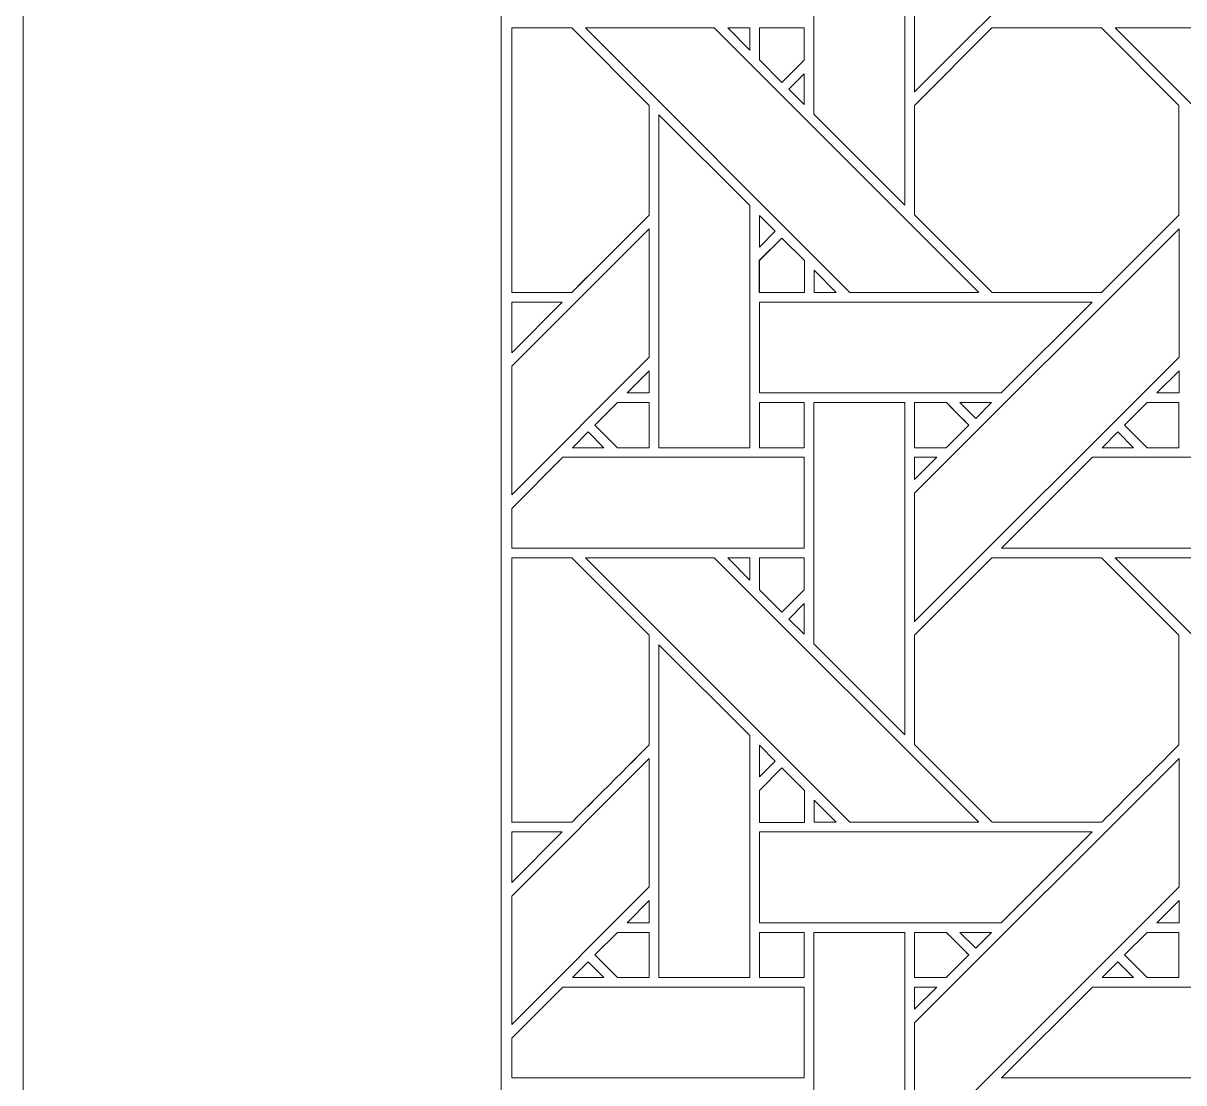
# Model space of a CAD drawing. Header units: inches. Extents: x 4.4 to 20.4, y 1.1 to 17.1.
# Drawn here: x 4.383 to 6.462, y 8.866 to 10.763 of the extents above; entities that cross this region are included whole.
import ezdxf

# ---------------------------------------------------------------- set-up
doc = ezdxf.new("R2010")
doc.units = ezdxf.units.IN
doc.header["$MEASUREMENT"] = 0
doc.layers.add('Design', color=7, linetype='Continuous', lineweight=0)

msp = doc.modelspace()

# ---------------------------------------------------------------- linework, layer by layer
at = {"layer": 'Design'}
for points, knots in [([(4.3829, 17.0948), (4.3829, 17.0948), (4.3829, 1.0948), (4.3829, 1.0948), (4.3829, 1.0948), (20.3829, 1.0948), (20.3829, 1.0948), (20.3829, 1.0948), (20.3829, 17.0948), (20.3829, 17.0948), (20.3829, 17.0948), (4.3829, 17.0948), (4.3829, 17.0948)], [0, 0, 0, 0, 1, 1, 1, 2, 2, 2, 3, 3, 3, 4, 4, 4, 4]), ([(19.3728, 16.2388), (19.3728, 16.2388), (5.2388, 16.2388), (5.2388, 16.2388), (5.2388, 16.2388), (5.2388, 1.9507), (5.2388, 1.9507), (5.2388, 1.9507), (19.5269, 1.9507), (19.5269, 1.9507), (19.5269, 1.9507), (19.5269, 16.2388), (19.5269, 16.2388), (19.5269, 16.2388), (19.3728, 16.2388), (19.3728, 16.2388)], [0, 0, 0, 0, 1, 1, 1, 2, 2, 2, 3, 3, 3, 4, 4, 4, 5, 5, 5, 5]), ([(5.9793, 10.8705), (5.9793, 10.8705), (6.453, 11.3441), (6.453, 11.3441), (6.453, 11.3441), (6.453, 11.1141), (6.453, 11.1141), (6.453, 11.1141), (5.9793, 10.6404), (5.9793, 10.6404), (5.9793, 10.6404), (5.9793, 10.8705), (5.9793, 10.8705)], [0, 0, 0, 0, 1, 1, 1, 2, 2, 2, 3, 3, 3, 4, 4, 4, 4]), ([(5.9622, 11.0326), (5.9622, 11.0326), (5.9622, 10.4375), (5.9622, 10.4375), (5.9622, 10.4375), (5.7992, 10.6004), (5.7992, 10.6004), (5.7992, 10.6004), (5.7992, 11.0326), (5.7992, 11.0326), (5.7992, 11.0326), (5.9622, 11.0326), (5.9622, 11.0326)], [0, 0, 0, 0, 1, 1, 1, 2, 2, 2, 3, 3, 3, 4, 4, 4, 4]), ([(5.3654, 10.7548), (5.3654, 10.7548), (5.5042, 10.6161), (5.5042, 10.6161), (5.5042, 10.6161), (5.5042, 10.4199), (5.5042, 10.4199), (5.4864, 10.4019), (5.3744, 10.2902), (5.3655, 10.2812), (5.3655, 10.2812), (5.2579, 10.2812), (5.2579, 10.2812), (5.2579, 10.2812), (5.2579, 10.7548), (5.2579, 10.7548), (5.2579, 10.7548), (5.3654, 10.7548), (5.3654, 10.7548)], [0, 0, 0, 0, 1, 1, 1, 2, 2, 2, 3, 3, 3, 4, 4, 4, 5, 5, 5, 6, 6, 6, 6]), ([(5.3654, 10.7548), (5.3654, 10.7548), (5.5042, 10.6161), (5.5042, 10.6161), (5.5042, 10.6161), (5.5042, 10.4199), (5.5042, 10.4199), (5.4861, 10.4016), (5.3742, 10.2899), (5.3655, 10.2812), (5.3655, 10.2812), (5.2579, 10.2812), (5.2579, 10.2812), (5.2579, 10.2812), (5.2579, 10.7548), (5.2579, 10.7548), (5.2579, 10.7548), (5.3654, 10.7548), (5.3654, 10.7548)], [0, 0, 0, 0, 1, 1, 1, 2, 2, 2, 3, 3, 3, 4, 4, 4, 5, 5, 5, 6, 6, 6, 6]), ([(5.6207, 10.7548), (5.6207, 10.7548), (6.0943, 10.2811), (6.0943, 10.2811), (6.0943, 10.2811), (5.8633, 10.2811), (5.8633, 10.2811), (5.8633, 10.2811), (5.3897, 10.7548), (5.3897, 10.7548), (5.3897, 10.7548), (5.6207, 10.7548), (5.6207, 10.7548)], [0, 0, 0, 0, 1, 1, 1, 2, 2, 2, 3, 3, 3, 4, 4, 4, 4]), ([(5.6842, 10.7548), (5.6842, 10.7548), (5.6842, 10.715), (5.6842, 10.715), (5.6842, 10.715), (5.6448, 10.7548), (5.6448, 10.7548), (5.6448, 10.7548), (5.6842, 10.7548), (5.6842, 10.7548)], [0, 0, 0, 0, 1, 1, 1, 2, 2, 2, 3, 3, 3, 3]), ([(5.7816, 10.7548), (5.7816, 10.7548), (5.7816, 10.6972), (5.7816, 10.6972), (5.7816, 10.6972), (5.7416, 10.6573), (5.7416, 10.6573), (5.7416, 10.6573), (5.7014, 10.6976), (5.7014, 10.6976), (5.7014, 10.6976), (5.7014, 10.7548), (5.7014, 10.7548), (5.7014, 10.7548), (5.7816, 10.7548), (5.7816, 10.7548)], [0, 0, 0, 0, 1, 1, 1, 2, 2, 2, 3, 3, 3, 4, 4, 4, 5, 5, 5, 5]), ([(5.7418, 10.6572), (5.7418, 10.6572), (5.7014, 10.6976), (5.7014, 10.6976), (5.7014, 10.6976), (5.7014, 10.7548), (5.7014, 10.7548), (5.7014, 10.7548), (5.7816, 10.7548), (5.7816, 10.7548), (5.7816, 10.7548), (5.7816, 10.6972), (5.7816, 10.6972), (5.7816, 10.6972), (5.7418, 10.6572), (5.7418, 10.6572)], [0, 0, 0, 0, 1, 1, 1, 2, 2, 2, 3, 3, 3, 4, 4, 4, 5, 5, 5, 5]), ([(6.3142, 10.2812), (6.3142, 10.2812), (6.1185, 10.2812), (6.1185, 10.2812), (6.1185, 10.2812), (5.9792, 10.4204), (5.9792, 10.4204), (5.9792, 10.4204), (5.9792, 10.6161), (5.9792, 10.6161), (5.9792, 10.6161), (6.118, 10.7548), (6.118, 10.7548), (6.118, 10.7548), (6.3142, 10.7548), (6.3142, 10.7548), (6.3142, 10.7548), (6.4529, 10.6161), (6.4529, 10.6161), (6.4529, 10.6161), (6.4529, 10.4199), (6.4529, 10.4199), (6.4351, 10.4019), (6.3232, 10.2902), (6.3142, 10.2812)], [0, 0, 0, 0, 1, 1, 1, 2, 2, 2, 3, 3, 3, 4, 4, 4, 5, 5, 5, 6, 6, 6, 7, 7, 7, 8, 8, 8, 8]), ([(5.9792, 10.6161), (5.9792, 10.6161), (6.118, 10.7548), (6.118, 10.7548), (6.118, 10.7548), (6.3142, 10.7548), (6.3142, 10.7548), (6.3142, 10.7548), (6.4529, 10.6161), (6.4529, 10.6161), (6.4529, 10.6161), (6.4529, 10.4199), (6.4529, 10.4199), (6.4351, 10.4019), (6.3232, 10.2902), (6.3142, 10.2812), (6.3142, 10.2812), (6.1185, 10.2812), (6.1185, 10.2812), (6.1185, 10.2812), (5.9792, 10.4204), (5.9792, 10.4204), (5.9792, 10.4204), (5.9792, 10.6161), (5.9792, 10.6161)], [0, 0, 0, 0, 1, 1, 1, 2, 2, 2, 3, 3, 3, 4, 4, 4, 5, 5, 5, 6, 6, 6, 7, 7, 7, 8, 8, 8, 8]), ([(6.5694, 10.7548), (6.5694, 10.7548), (7.043, 10.2811), (7.043, 10.2811), (7.043, 10.2811), (6.812, 10.2811), (6.812, 10.2811), (6.812, 10.2811), (6.3385, 10.7548), (6.3385, 10.7548), (6.3385, 10.7548), (6.5694, 10.7548), (6.5694, 10.7548)], [0, 0, 0, 0, 1, 1, 1, 2, 2, 2, 3, 3, 3, 4, 4, 4, 4]), ([(5.7817, 10.6729), (5.7817, 10.6729), (5.7817, 10.6178), (5.7817, 10.6178), (5.7817, 10.6178), (5.7539, 10.6452), (5.7539, 10.6452), (5.7539, 10.6452), (5.7817, 10.6729), (5.7817, 10.6729)], [0, 0, 0, 0, 1, 1, 1, 2, 2, 2, 3, 3, 3, 3]), ([(5.6841, 10.4368), (5.6841, 10.4368), (5.6841, 10.0031), (5.6841, 10.0031), (5.6841, 10.0031), (5.5214, 10.0031), (5.5214, 10.0031), (5.5214, 10.0031), (5.5214, 10.599), (5.5214, 10.599), (5.5214, 10.599), (5.6841, 10.4368), (5.6841, 10.4368)], [0, 0, 0, 0, 1, 1, 1, 2, 2, 2, 3, 3, 3, 4, 4, 4, 4]), ([(5.7015, 10.3626), (5.7015, 10.3626), (5.7015, 10.4193), (5.7015, 10.4193), (5.7015, 10.4193), (5.7296, 10.3908), (5.7296, 10.3908), (5.7296, 10.3908), (5.7015, 10.3626), (5.7015, 10.3626)], [0, 0, 0, 0, 1, 1, 1, 2, 2, 2, 3, 3, 3, 3]), ([(5.5042, 10.3954), (5.5042, 10.3954), (5.5042, 10.1654), (5.5042, 10.1654), (5.5042, 10.1654), (5.2579, 9.919), (5.2579, 9.919), (5.2579, 9.919), (5.2579, 10.1491), (5.2579, 10.1491), (5.2579, 10.1491), (5.5042, 10.3954), (5.5042, 10.3954)], [0, 0, 0, 0, 1, 1, 1, 2, 2, 2, 3, 3, 3, 4, 4, 4, 4]), ([(5.9793, 9.9218), (5.9793, 9.9218), (6.453, 10.3954), (6.453, 10.3954), (6.453, 10.3954), (6.453, 10.1654), (6.453, 10.1654), (6.453, 10.1654), (5.9793, 9.6917), (5.9793, 9.6917), (5.9793, 9.6917), (5.9793, 9.9218), (5.9793, 9.9218)], [0, 0, 0, 0, 1, 1, 1, 2, 2, 2, 3, 3, 3, 4, 4, 4, 4]), ([(5.7416, 10.3786), (5.7416, 10.3786), (5.782, 10.3382), (5.782, 10.3382), (5.782, 10.3382), (5.782, 10.2809), (5.782, 10.2809), (5.782, 10.2809), (5.7013, 10.2809), (5.7013, 10.2809), (5.7013, 10.2809), (5.7013, 10.3382), (5.7013, 10.3382), (5.7013, 10.3382), (5.7416, 10.3786), (5.7416, 10.3786)], [0, 0, 0, 0, 1, 1, 1, 2, 2, 2, 3, 3, 3, 4, 4, 4, 5, 5, 5, 5]), ([(5.7418, 10.3785), (5.7418, 10.3785), (5.7821, 10.3382), (5.7821, 10.3382), (5.7821, 10.3382), (5.7821, 10.2809), (5.7821, 10.2809), (5.7821, 10.2809), (5.7015, 10.2809), (5.7015, 10.2809), (5.7015, 10.2809), (5.7015, 10.3382), (5.7015, 10.3382), (5.7015, 10.3382), (5.7418, 10.3785), (5.7418, 10.3785)], [0, 0, 0, 0, 1, 1, 1, 2, 2, 2, 3, 3, 3, 4, 4, 4, 5, 5, 5, 5]), ([(5.7994, 10.2811), (5.7994, 10.2811), (5.7994, 10.3209), (5.7994, 10.3209), (5.7994, 10.3209), (5.8391, 10.2811), (5.8391, 10.2811), (5.8391, 10.2811), (5.7994, 10.2811), (5.7994, 10.2811)], [0, 0, 0, 0, 1, 1, 1, 2, 2, 2, 3, 3, 3, 3]), ([(5.3484, 10.2639), (5.3484, 10.2639), (5.2579, 10.1733), (5.2579, 10.1733), (5.2579, 10.1733), (5.2579, 10.2639), (5.2579, 10.2639), (5.2579, 10.2639), (5.3484, 10.2639), (5.3484, 10.2639)], [0, 0, 0, 0, 1, 1, 1, 2, 2, 2, 3, 3, 3, 3]), ([(5.7015, 10.1012), (5.7015, 10.1012), (5.7015, 10.2639), (5.7015, 10.2639), (5.7015, 10.2639), (6.2972, 10.2639), (6.2972, 10.2639), (6.2972, 10.2639), (6.1344, 10.1012), (6.1344, 10.1012), (6.1344, 10.1012), (5.7015, 10.1012), (5.7015, 10.1012)], [0, 0, 0, 0, 1, 1, 1, 2, 2, 2, 3, 3, 3, 4, 4, 4, 4]), ([(5.4645, 10.1012), (5.4645, 10.1012), (5.5042, 10.141), (5.5042, 10.141), (5.5042, 10.141), (5.5042, 10.1012), (5.5042, 10.1012), (5.5042, 10.1012), (5.4645, 10.1012), (5.4645, 10.1012)], [0, 0, 0, 0, 1, 1, 1, 2, 2, 2, 3, 3, 3, 3]), ([(6.4132, 10.1012), (6.4132, 10.1012), (6.453, 10.141), (6.453, 10.141), (6.453, 10.141), (6.453, 10.1012), (6.453, 10.1012), (6.453, 10.1012), (6.4132, 10.1012), (6.4132, 10.1012)], [0, 0, 0, 0, 1, 1, 1, 2, 2, 2, 3, 3, 3, 3]), ([(5.4471, 10.0031), (5.4471, 10.0031), (5.4066, 10.0435), (5.4066, 10.0435), (5.4066, 10.0435), (5.4471, 10.084), (5.4471, 10.084), (5.4471, 10.084), (5.5042, 10.084), (5.5042, 10.084), (5.5042, 10.084), (5.5042, 10.0031), (5.5042, 10.0031), (5.5042, 10.0031), (5.4471, 10.0031), (5.4471, 10.0031)], [0, 0, 0, 0, 1, 1, 1, 2, 2, 2, 3, 3, 3, 4, 4, 4, 5, 5, 5, 5]), ([(5.5042, 10.084), (5.5042, 10.084), (5.5042, 10.0031), (5.5042, 10.0031), (5.5042, 10.0031), (5.4471, 10.0031), (5.4471, 10.0031), (5.4471, 10.0031), (5.4068, 10.0435), (5.4068, 10.0435), (5.4068, 10.0435), (5.4471, 10.084), (5.4471, 10.084), (5.4471, 10.084), (5.5042, 10.084), (5.5042, 10.084)], [0, 0, 0, 0, 1, 1, 1, 2, 2, 2, 3, 3, 3, 4, 4, 4, 5, 5, 5, 5]), ([(5.7014, 10.0031), (5.7014, 10.0031), (5.7014, 10.0839), (5.7014, 10.0839), (5.7014, 10.0839), (5.7816, 10.0839), (5.7816, 10.0839), (5.7816, 10.0839), (5.7816, 10.0031), (5.7816, 10.0031), (5.7816, 10.0031), (5.7014, 10.0031), (5.7014, 10.0031)], [0, 0, 0, 0, 1, 1, 1, 2, 2, 2, 3, 3, 3, 4, 4, 4, 4]), ([(5.7816, 10.0839), (5.7816, 10.0839), (5.7816, 10.0031), (5.7816, 10.0031), (5.7816, 10.0031), (5.7014, 10.0031), (5.7014, 10.0031), (5.7014, 10.0031), (5.7014, 10.0839), (5.7014, 10.0839), (5.7014, 10.0839), (5.7816, 10.0839), (5.7816, 10.0839)], [0, 0, 0, 0, 1, 1, 1, 2, 2, 2, 3, 3, 3, 4, 4, 4, 4]), ([(5.9622, 10.0839), (5.9622, 10.0839), (5.9622, 9.4888), (5.9622, 9.4888), (5.9622, 9.4888), (5.7992, 9.6517), (5.7992, 9.6517), (5.7992, 9.6517), (5.7992, 10.0839), (5.7992, 10.0839), (5.7992, 10.0839), (5.9622, 10.0839), (5.9622, 10.0839)], [0, 0, 0, 0, 1, 1, 1, 2, 2, 2, 3, 3, 3, 4, 4, 4, 4]), ([(5.9792, 10.0032), (5.9792, 10.0032), (5.9792, 10.0839), (5.9792, 10.0839), (5.9792, 10.0839), (6.0363, 10.0839), (6.0363, 10.0839), (6.0414, 10.0788), (6.0722, 10.048), (6.0766, 10.0436), (6.0766, 10.0436), (6.0362, 10.0032), (6.0362, 10.0032), (6.0362, 10.0032), (5.9792, 10.0032), (5.9792, 10.0032)], [0, 0, 0, 0, 1, 1, 1, 2, 2, 2, 3, 3, 3, 4, 4, 4, 5, 5, 5, 5]), ([(6.061, 10.0593), (6.061, 10.0593), (6.0766, 10.0436), (6.0766, 10.0436), (6.0766, 10.0436), (6.0362, 10.0032), (6.0362, 10.0032), (6.0362, 10.0032), (5.9792, 10.0032), (5.9792, 10.0032), (5.9792, 10.0032), (5.9792, 10.0839), (5.9792, 10.0839), (5.9792, 10.0839), (6.0363, 10.0839), (6.0363, 10.0839), (6.0363, 10.0839), (6.061, 10.0593), (6.061, 10.0593)], [0, 0, 0, 0, 1, 1, 1, 2, 2, 2, 3, 3, 3, 4, 4, 4, 5, 5, 5, 6, 6, 6, 6]), ([(6.0607, 10.0839), (6.0607, 10.0839), (6.1172, 10.0839), (6.1172, 10.0839), (6.1172, 10.0839), (6.0889, 10.0557), (6.0889, 10.0557), (6.0889, 10.0557), (6.0607, 10.0839), (6.0607, 10.0839)], [0, 0, 0, 0, 1, 1, 1, 2, 2, 2, 3, 3, 3, 3]), ([(6.3958, 10.0031), (6.3958, 10.0031), (6.3554, 10.0435), (6.3554, 10.0435), (6.3554, 10.0435), (6.3959, 10.084), (6.3959, 10.084), (6.3959, 10.084), (6.4529, 10.084), (6.4529, 10.084), (6.4529, 10.084), (6.4529, 10.0031), (6.4529, 10.0031), (6.4529, 10.0031), (6.3958, 10.0031), (6.3958, 10.0031)], [0, 0, 0, 0, 1, 1, 1, 2, 2, 2, 3, 3, 3, 4, 4, 4, 5, 5, 5, 5]), ([(6.3554, 10.0435), (6.3554, 10.0435), (6.3959, 10.084), (6.3959, 10.084), (6.3959, 10.084), (6.4529, 10.084), (6.4529, 10.084), (6.4529, 10.084), (6.4529, 10.0031), (6.4529, 10.0031), (6.4529, 10.0031), (6.3958, 10.0031), (6.3958, 10.0031), (6.3958, 10.0031), (6.3554, 10.0435), (6.3554, 10.0435)], [0, 0, 0, 0, 1, 1, 1, 2, 2, 2, 3, 3, 3, 4, 4, 4, 5, 5, 5, 5]), ([(5.4229, 10.0031), (5.4229, 10.0031), (5.3664, 10.0031), (5.3664, 10.0031), (5.3664, 10.0031), (5.3947, 10.0314), (5.3947, 10.0314), (5.3947, 10.0314), (5.4229, 10.0031), (5.4229, 10.0031)], [0, 0, 0, 0, 1, 1, 1, 2, 2, 2, 3, 3, 3, 3]), ([(6.3716, 10.0031), (6.3716, 10.0031), (6.3151, 10.0031), (6.3151, 10.0031), (6.3151, 10.0031), (6.3434, 10.0314), (6.3434, 10.0314), (6.3434, 10.0314), (6.3716, 10.0031), (6.3716, 10.0031)], [0, 0, 0, 0, 1, 1, 1, 2, 2, 2, 3, 3, 3, 3]), ([(5.2579, 9.8946), (5.2579, 9.8946), (5.3493, 9.986), (5.3493, 9.986), (5.3493, 9.986), (5.7817, 9.986), (5.7817, 9.986), (5.7817, 9.986), (5.7817, 9.8232), (5.7817, 9.8232), (5.7817, 9.8232), (5.2579, 9.8232), (5.2579, 9.8232), (5.2579, 9.8232), (5.2579, 9.8946), (5.2579, 9.8946)], [0, 0, 0, 0, 1, 1, 1, 2, 2, 2, 3, 3, 3, 4, 4, 4, 5, 5, 5, 5]), ([(6.0191, 9.986), (6.0191, 9.986), (5.9793, 9.9462), (5.9793, 9.9462), (5.9793, 9.9462), (5.9793, 9.986), (5.9793, 9.986), (5.9793, 9.986), (6.0191, 9.986), (6.0191, 9.986)], [0, 0, 0, 0, 1, 1, 1, 2, 2, 2, 3, 3, 3, 3]), ([(6.298, 9.986), (6.298, 9.986), (6.7304, 9.986), (6.7304, 9.986), (6.7304, 9.986), (6.7304, 9.8232), (6.7304, 9.8232), (6.7304, 9.8232), (6.1351, 9.8232), (6.1351, 9.8232), (6.1351, 9.8232), (6.298, 9.986), (6.298, 9.986)], [0, 0, 0, 0, 1, 1, 1, 2, 2, 2, 3, 3, 3, 4, 4, 4, 4]), ([(5.3654, 9.8061), (5.3654, 9.8061), (5.5042, 9.6673), (5.5042, 9.6673), (5.5042, 9.6673), (5.5042, 9.4711), (5.5042, 9.4711), (5.4864, 9.4532), (5.3744, 9.3414), (5.3655, 9.3324), (5.3655, 9.3324), (5.2579, 9.3324), (5.2579, 9.3324), (5.2579, 9.3324), (5.2579, 9.8061), (5.2579, 9.8061), (5.2579, 9.8061), (5.3654, 9.8061), (5.3654, 9.8061)], [0, 0, 0, 0, 1, 1, 1, 2, 2, 2, 3, 3, 3, 4, 4, 4, 5, 5, 5, 6, 6, 6, 6]), ([(5.3654, 9.8061), (5.3654, 9.8061), (5.5042, 9.6673), (5.5042, 9.6673), (5.5042, 9.6673), (5.5042, 9.4711), (5.5042, 9.4711), (5.4863, 9.4531), (5.3744, 9.3414), (5.3655, 9.3324), (5.3655, 9.3324), (5.2579, 9.3324), (5.2579, 9.3324), (5.2579, 9.3324), (5.2579, 9.8061), (5.2579, 9.8061), (5.2579, 9.8061), (5.3654, 9.8061), (5.3654, 9.8061)], [0, 0, 0, 0, 1, 1, 1, 2, 2, 2, 3, 3, 3, 4, 4, 4, 5, 5, 5, 6, 6, 6, 6]), ([(5.6207, 9.8061), (5.6207, 9.8061), (6.0943, 9.3324), (6.0943, 9.3324), (6.0943, 9.3324), (5.8633, 9.3324), (5.8633, 9.3324), (5.8633, 9.3324), (5.3897, 9.8061), (5.3897, 9.8061), (5.3897, 9.8061), (5.6207, 9.8061), (5.6207, 9.8061)], [0, 0, 0, 0, 1, 1, 1, 2, 2, 2, 3, 3, 3, 4, 4, 4, 4]), ([(5.6842, 9.8061), (5.6842, 9.8061), (5.6842, 9.7662), (5.6842, 9.7662), (5.6842, 9.7662), (5.6448, 9.8061), (5.6448, 9.8061), (5.6448, 9.8061), (5.6842, 9.8061), (5.6842, 9.8061)], [0, 0, 0, 0, 1, 1, 1, 2, 2, 2, 3, 3, 3, 3]), ([(5.7816, 9.8061), (5.7816, 9.8061), (5.7816, 9.7485), (5.7816, 9.7485), (5.7816, 9.7485), (5.7416, 9.7085), (5.7416, 9.7085), (5.7416, 9.7085), (5.7014, 9.7489), (5.7014, 9.7489), (5.7014, 9.7489), (5.7014, 9.8061), (5.7014, 9.8061), (5.7014, 9.8061), (5.7816, 9.8061), (5.7816, 9.8061)], [0, 0, 0, 0, 1, 1, 1, 2, 2, 2, 3, 3, 3, 4, 4, 4, 5, 5, 5, 5]), ([(5.7418, 9.7085), (5.7418, 9.7085), (5.7014, 9.7489), (5.7014, 9.7489), (5.7014, 9.7489), (5.7014, 9.8061), (5.7014, 9.8061), (5.7014, 9.8061), (5.7816, 9.8061), (5.7816, 9.8061), (5.7816, 9.8061), (5.7816, 9.7485), (5.7816, 9.7485), (5.7816, 9.7485), (5.7418, 9.7085), (5.7418, 9.7085)], [0, 0, 0, 0, 1, 1, 1, 2, 2, 2, 3, 3, 3, 4, 4, 4, 5, 5, 5, 5]), ([(6.3142, 9.3324), (6.3142, 9.3324), (6.1185, 9.3324), (6.1185, 9.3324), (6.1185, 9.3324), (5.9792, 9.4717), (5.9792, 9.4717), (5.9792, 9.4717), (5.9792, 9.6673), (5.9792, 9.6673), (5.9792, 9.6673), (6.1179, 9.8061), (6.1179, 9.8061), (6.1179, 9.8061), (6.3142, 9.8061), (6.3142, 9.8061), (6.3142, 9.8061), (6.4529, 9.6673), (6.4529, 9.6673), (6.4529, 9.6673), (6.4529, 9.4711), (6.4529, 9.4711), (6.4351, 9.4532), (6.3232, 9.3414), (6.3142, 9.3324)], [0, 0, 0, 0, 1, 1, 1, 2, 2, 2, 3, 3, 3, 4, 4, 4, 5, 5, 5, 6, 6, 6, 7, 7, 7, 8, 8, 8, 8]), ([(5.9792, 9.6673), (5.9792, 9.6673), (6.1179, 9.8061), (6.1179, 9.8061), (6.1179, 9.8061), (6.3142, 9.8061), (6.3142, 9.8061), (6.3142, 9.8061), (6.4529, 9.6673), (6.4529, 9.6673), (6.4529, 9.6673), (6.4529, 9.4711), (6.4529, 9.4711), (6.4351, 9.4532), (6.3232, 9.3414), (6.3142, 9.3324), (6.3142, 9.3324), (6.1185, 9.3324), (6.1185, 9.3324), (6.1185, 9.3324), (5.9792, 9.4717), (5.9792, 9.4717), (5.9792, 9.4717), (5.9792, 9.6673), (5.9792, 9.6673)], [0, 0, 0, 0, 1, 1, 1, 2, 2, 2, 3, 3, 3, 4, 4, 4, 5, 5, 5, 6, 6, 6, 7, 7, 7, 8, 8, 8, 8]), ([(6.5694, 9.8061), (6.5694, 9.8061), (7.043, 9.3324), (7.043, 9.3324), (7.043, 9.3324), (6.812, 9.3324), (6.812, 9.3324), (6.812, 9.3324), (6.3385, 9.8061), (6.3385, 9.8061), (6.3385, 9.8061), (6.5694, 9.8061), (6.5694, 9.8061)], [0, 0, 0, 0, 1, 1, 1, 2, 2, 2, 3, 3, 3, 4, 4, 4, 4]), ([(5.7817, 9.7242), (5.7817, 9.7242), (5.7817, 9.6691), (5.7817, 9.6691), (5.7817, 9.6691), (5.7539, 9.6964), (5.7539, 9.6964), (5.7539, 9.6964), (5.7817, 9.7242), (5.7817, 9.7242)], [0, 0, 0, 0, 1, 1, 1, 2, 2, 2, 3, 3, 3, 3]), ([(5.6841, 9.4881), (5.6841, 9.4881), (5.6841, 9.0544), (5.6841, 9.0544), (5.6841, 9.0544), (5.5214, 9.0544), (5.5214, 9.0544), (5.5214, 9.0544), (5.5214, 9.6502), (5.5214, 9.6502), (5.5214, 9.6502), (5.6841, 9.4881), (5.6841, 9.4881)], [0, 0, 0, 0, 1, 1, 1, 2, 2, 2, 3, 3, 3, 4, 4, 4, 4]), ([(5.7015, 9.4138), (5.7015, 9.4138), (5.7015, 9.4706), (5.7015, 9.4706), (5.7015, 9.4706), (5.7296, 9.442), (5.7296, 9.442), (5.7296, 9.442), (5.7015, 9.4138), (5.7015, 9.4138)], [0, 0, 0, 0, 1, 1, 1, 2, 2, 2, 3, 3, 3, 3]), ([(5.5042, 9.4467), (5.5042, 9.4467), (5.5042, 9.2166), (5.5042, 9.2166), (5.5042, 9.2166), (5.2579, 8.9703), (5.2579, 8.9703), (5.2579, 8.9703), (5.2579, 9.2003), (5.2579, 9.2003), (5.2579, 9.2003), (5.5042, 9.4467), (5.5042, 9.4467)], [0, 0, 0, 0, 1, 1, 1, 2, 2, 2, 3, 3, 3, 4, 4, 4, 4]), ([(5.9793, 8.9731), (5.9793, 8.9731), (6.453, 9.4467), (6.453, 9.4467), (6.453, 9.4467), (6.453, 9.2166), (6.453, 9.2166), (6.453, 9.2166), (5.9793, 8.743), (5.9793, 8.743), (5.9793, 8.743), (5.9793, 8.9731), (5.9793, 8.9731)], [0, 0, 0, 0, 1, 1, 1, 2, 2, 2, 3, 3, 3, 4, 4, 4, 4]), ([(5.7014, 9.3322), (5.7014, 9.3322), (5.7014, 9.3895), (5.7014, 9.3895), (5.7014, 9.3895), (5.7416, 9.4298), (5.7416, 9.4298), (5.7416, 9.4298), (5.782, 9.3895), (5.782, 9.3895), (5.782, 9.3895), (5.782, 9.3322), (5.782, 9.3322), (5.782, 9.3322), (5.7014, 9.3322), (5.7014, 9.3322)], [0, 0, 0, 0, 1, 1, 1, 2, 2, 2, 3, 3, 3, 4, 4, 4, 5, 5, 5, 5]), ([(5.7418, 9.4298), (5.7418, 9.4298), (5.782, 9.3895), (5.782, 9.3895), (5.782, 9.3895), (5.782, 9.3322), (5.782, 9.3322), (5.782, 9.3322), (5.7014, 9.3322), (5.7014, 9.3322), (5.7014, 9.3322), (5.7014, 9.3895), (5.7014, 9.3895), (5.7014, 9.3895), (5.7418, 9.4298), (5.7418, 9.4298)], [0, 0, 0, 0, 1, 1, 1, 2, 2, 2, 3, 3, 3, 4, 4, 4, 5, 5, 5, 5]), ([(5.7994, 9.3324), (5.7994, 9.3324), (5.7994, 9.3722), (5.7994, 9.3722), (5.7994, 9.3722), (5.8391, 9.3324), (5.8391, 9.3324), (5.8391, 9.3324), (5.7994, 9.3324), (5.7994, 9.3324)], [0, 0, 0, 0, 1, 1, 1, 2, 2, 2, 3, 3, 3, 3]), ([(5.3484, 9.3152), (5.3484, 9.3152), (5.2579, 9.2246), (5.2579, 9.2246), (5.2579, 9.2246), (5.2579, 9.3152), (5.2579, 9.3152), (5.2579, 9.3152), (5.3484, 9.3152), (5.3484, 9.3152)], [0, 0, 0, 0, 1, 1, 1, 2, 2, 2, 3, 3, 3, 3]), ([(5.7015, 9.1525), (5.7015, 9.1525), (5.7015, 9.3152), (5.7015, 9.3152), (5.7015, 9.3152), (6.2972, 9.3152), (6.2972, 9.3152), (6.2972, 9.3152), (6.1344, 9.1525), (6.1344, 9.1525), (6.1344, 9.1525), (5.7015, 9.1525), (5.7015, 9.1525)], [0, 0, 0, 0, 1, 1, 1, 2, 2, 2, 3, 3, 3, 4, 4, 4, 4]), ([(5.4645, 9.1525), (5.4645, 9.1525), (5.5042, 9.1923), (5.5042, 9.1923), (5.5042, 9.1923), (5.5042, 9.1525), (5.5042, 9.1525), (5.5042, 9.1525), (5.4645, 9.1525), (5.4645, 9.1525)], [0, 0, 0, 0, 1, 1, 1, 2, 2, 2, 3, 3, 3, 3]), ([(6.4132, 9.1525), (6.4132, 9.1525), (6.453, 9.1923), (6.453, 9.1923), (6.453, 9.1923), (6.453, 9.1525), (6.453, 9.1525), (6.453, 9.1525), (6.4132, 9.1525), (6.4132, 9.1525)], [0, 0, 0, 0, 1, 1, 1, 2, 2, 2, 3, 3, 3, 3]), ([(5.4471, 9.0544), (5.4471, 9.0544), (5.4067, 9.0948), (5.4067, 9.0948), (5.4067, 9.0948), (5.4471, 9.1352), (5.4471, 9.1352), (5.4471, 9.1352), (5.5042, 9.1352), (5.5042, 9.1352), (5.5042, 9.1352), (5.5042, 9.0544), (5.5042, 9.0544), (5.5042, 9.0544), (5.4471, 9.0544), (5.4471, 9.0544)], [0, 0, 0, 0, 1, 1, 1, 2, 2, 2, 3, 3, 3, 4, 4, 4, 5, 5, 5, 5]), ([(5.5042, 9.1352), (5.5042, 9.1352), (5.5042, 9.0544), (5.5042, 9.0544), (5.5042, 9.0544), (5.4471, 9.0544), (5.4471, 9.0544), (5.4471, 9.0544), (5.4067, 9.0948), (5.4067, 9.0948), (5.4067, 9.0948), (5.4471, 9.1352), (5.4471, 9.1352), (5.4471, 9.1352), (5.5042, 9.1352), (5.5042, 9.1352)], [0, 0, 0, 0, 1, 1, 1, 2, 2, 2, 3, 3, 3, 4, 4, 4, 5, 5, 5, 5]), ([(5.7014, 9.0544), (5.7014, 9.0544), (5.7014, 9.1352), (5.7014, 9.1352), (5.7014, 9.1352), (5.7816, 9.1352), (5.7816, 9.1352), (5.7816, 9.1352), (5.7816, 9.0544), (5.7816, 9.0544), (5.7816, 9.0544), (5.7014, 9.0544), (5.7014, 9.0544)], [0, 0, 0, 0, 1, 1, 1, 2, 2, 2, 3, 3, 3, 4, 4, 4, 4]), ([(5.7014, 9.1352), (5.7014, 9.1352), (5.7816, 9.1352), (5.7816, 9.1352), (5.7816, 9.1352), (5.7816, 9.0544), (5.7816, 9.0544), (5.7816, 9.0544), (5.7014, 9.0544), (5.7014, 9.0544), (5.7014, 9.0544), (5.7014, 9.1352), (5.7014, 9.1352)], [0, 0, 0, 0, 1, 1, 1, 2, 2, 2, 3, 3, 3, 4, 4, 4, 4]), ([(5.9622, 9.1352), (5.9622, 9.1352), (5.9622, 8.5401), (5.9622, 8.5401), (5.9622, 8.5401), (5.7992, 8.703), (5.7992, 8.703), (5.7992, 8.703), (5.7992, 9.1352), (5.7992, 9.1352), (5.7992, 9.1352), (5.9622, 9.1352), (5.9622, 9.1352)], [0, 0, 0, 0, 1, 1, 1, 2, 2, 2, 3, 3, 3, 4, 4, 4, 4]), ([(5.9792, 9.0544), (5.9792, 9.0544), (5.9792, 9.1352), (5.9792, 9.1352), (5.9792, 9.1352), (6.0363, 9.1352), (6.0363, 9.1352), (6.0414, 9.1301), (6.0722, 9.0993), (6.0766, 9.0948), (6.0766, 9.0948), (6.0362, 9.0544), (6.0362, 9.0544), (6.0362, 9.0544), (5.9792, 9.0544), (5.9792, 9.0544)], [0, 0, 0, 0, 1, 1, 1, 2, 2, 2, 3, 3, 3, 4, 4, 4, 5, 5, 5, 5]), ([(6.062, 9.1096), (6.062, 9.1096), (6.0766, 9.0948), (6.0766, 9.0948), (6.0766, 9.0948), (6.0362, 9.0544), (6.0362, 9.0544), (6.0362, 9.0544), (5.9792, 9.0544), (5.9792, 9.0544), (5.9792, 9.0544), (5.9792, 9.1352), (5.9792, 9.1352), (5.9792, 9.1352), (6.0363, 9.1352), (6.0363, 9.1352), (6.0419, 9.1296), (6.0524, 9.1192), (6.062, 9.1096)], [0, 0, 0, 0, 1, 1, 1, 2, 2, 2, 3, 3, 3, 4, 4, 4, 5, 5, 5, 6, 6, 6, 6]), ([(6.0607, 9.1352), (6.0607, 9.1352), (6.1172, 9.1352), (6.1172, 9.1352), (6.1172, 9.1352), (6.0889, 9.107), (6.0889, 9.107), (6.0889, 9.107), (6.0607, 9.1352), (6.0607, 9.1352)], [0, 0, 0, 0, 1, 1, 1, 2, 2, 2, 3, 3, 3, 3]), ([(6.3958, 9.0544), (6.3958, 9.0544), (6.3554, 9.0948), (6.3554, 9.0948), (6.3554, 9.0948), (6.3959, 9.1352), (6.3959, 9.1352), (6.3959, 9.1352), (6.4529, 9.1352), (6.4529, 9.1352), (6.4529, 9.1352), (6.4529, 9.0544), (6.4529, 9.0544), (6.4529, 9.0544), (6.3958, 9.0544), (6.3958, 9.0544)], [0, 0, 0, 0, 1, 1, 1, 2, 2, 2, 3, 3, 3, 4, 4, 4, 5, 5, 5, 5]), ([(6.3554, 9.0948), (6.3554, 9.0948), (6.3959, 9.1352), (6.3959, 9.1352), (6.3959, 9.1352), (6.4529, 9.1352), (6.4529, 9.1352), (6.4529, 9.1352), (6.4529, 9.0544), (6.4529, 9.0544), (6.4529, 9.0544), (6.3958, 9.0544), (6.3958, 9.0544), (6.3958, 9.0544), (6.3554, 9.0948), (6.3554, 9.0948)], [0, 0, 0, 0, 1, 1, 1, 2, 2, 2, 3, 3, 3, 4, 4, 4, 5, 5, 5, 5]), ([(5.4229, 9.0544), (5.4229, 9.0544), (5.3664, 9.0544), (5.3664, 9.0544), (5.3664, 9.0544), (5.3947, 9.0827), (5.3947, 9.0827), (5.3947, 9.0827), (5.4229, 9.0544), (5.4229, 9.0544)], [0, 0, 0, 0, 1, 1, 1, 2, 2, 2, 3, 3, 3, 3]), ([(6.3716, 9.0544), (6.3716, 9.0544), (6.3151, 9.0544), (6.3151, 9.0544), (6.3151, 9.0544), (6.3434, 9.0827), (6.3434, 9.0827), (6.3434, 9.0827), (6.3716, 9.0544), (6.3716, 9.0544)], [0, 0, 0, 0, 1, 1, 1, 2, 2, 2, 3, 3, 3, 3]), ([(5.2579, 8.9459), (5.2579, 8.9459), (5.3493, 9.0373), (5.3493, 9.0373), (5.3493, 9.0373), (5.7817, 9.0373), (5.7817, 9.0373), (5.7817, 9.0373), (5.7817, 8.8745), (5.7817, 8.8745), (5.7817, 8.8745), (5.2579, 8.8745), (5.2579, 8.8745), (5.2579, 8.8745), (5.2579, 8.9459), (5.2579, 8.9459)], [0, 0, 0, 0, 1, 1, 1, 2, 2, 2, 3, 3, 3, 4, 4, 4, 5, 5, 5, 5]), ([(6.0191, 9.0373), (6.0191, 9.0373), (5.9793, 8.9975), (5.9793, 8.9975), (5.9793, 8.9975), (5.9793, 9.0373), (5.9793, 9.0373), (5.9793, 9.0373), (6.0191, 9.0373), (6.0191, 9.0373)], [0, 0, 0, 0, 1, 1, 1, 2, 2, 2, 3, 3, 3, 3]), ([(6.298, 9.0373), (6.298, 9.0373), (6.7304, 9.0373), (6.7304, 9.0373), (6.7304, 9.0373), (6.7304, 8.8745), (6.7304, 8.8745), (6.7304, 8.8745), (6.1351, 8.8745), (6.1351, 8.8745), (6.1351, 8.8745), (6.298, 9.0373), (6.298, 9.0373)], [0, 0, 0, 0, 1, 1, 1, 2, 2, 2, 3, 3, 3, 4, 4, 4, 4])]:
    msp.add_open_spline(points, degree=3, knots=knots, dxfattribs=at)

doc.saveas('drawing.dxf')
